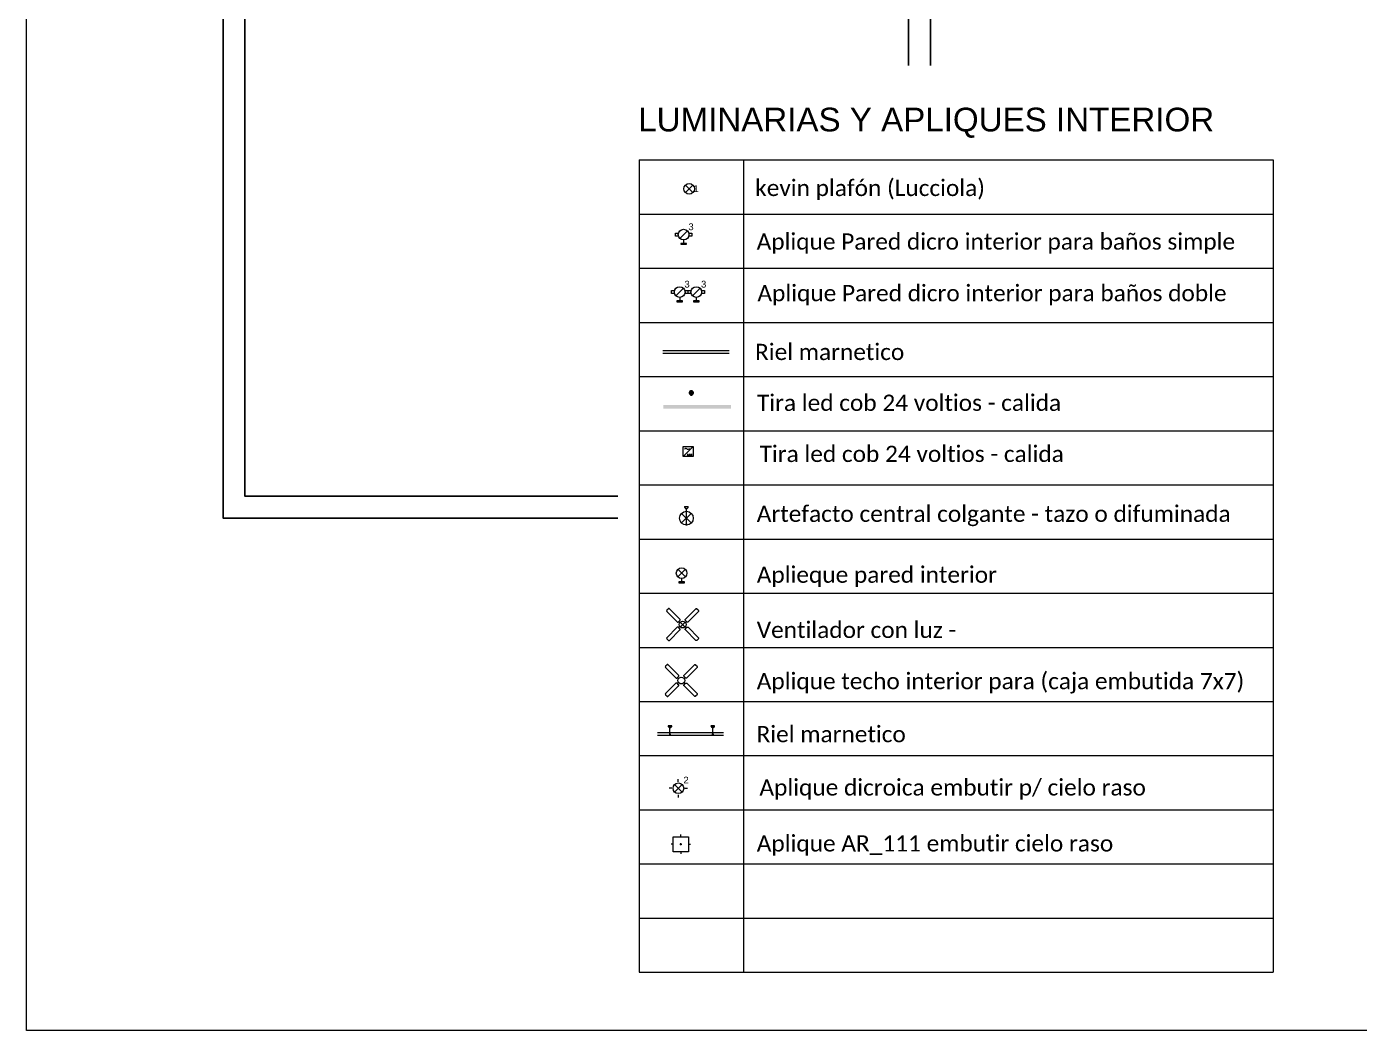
# Model space of a CAD drawing. Header units: millimetres. Extents: x 430 to 1353, y -204 to 152.
# Drawn here: x 686.67 to 700.67, y -70.17 to -59.63 of the extents above; entities that cross this region are included whole.
import ezdxf

# ---------------------------------------------------------------- set-up
doc = ezdxf.new("R2010")
doc.units = ezdxf.units.MM
doc.layers.get('0').update_dxf_attribs({"color": 250})
doc.layers.add('AR - Vista 05', color=252, linetype='Continuous')
doc.layers.add('AR_Vista 1', color=252, linetype='Continuous')
for name, color, linetype, lineweight in [('ND-Apliques', 1, 'Continuous', 15), ('ND-GLOBAL_Notas', 252, 'Continuous', 9), ('ND-texto', 251, 'Continuous', 15)]:
    doc.layers.add(name, color=color, linetype=linetype, lineweight=lineweight)
doc.styles.add('IMPLANTACION', font='arial.ttf', dxfattribs={"height": 0.3})
doc.styles.add('MtXpl_Calibri', font='calibri.ttf')
doc.styles.get("Standard").update_dxf_attribs({"font": 'arial.ttf'})

# ---------------------------------------------------------------- blocks, each defined once
blk = doc.blocks.new('A$C6d3acbdb')
for p, q in [((0.023, 0.199), (0.134, 0.088)), ((0.023, 0.088), (0.134, 0.199)), ((0.037, 0), (0.12, 0)), ((0.078, 0.065), (0.078, 0.012))]:
    blk.add_line(p, q)
blk.add_lwpolyline([(0.037, 0), (0.119, 0), (0.119, 0.012), (0.037, 0.012)], close=True)
blk.add_circle((0.079, 0.143), 0.0786)
blk = doc.blocks.new('Aplique_pared_baño')
for p, q in [((-0.055, 0.088), (0.056, 0.199)), ((0, 0.065), (0, 0.012)), ((-0.041, 0), (0.041, 0))]:
    blk.add_line(p, q)
for points in [[(-0.075, 0.12), (-0.121, 0.12), (-0.121, 0.166), (-0.075, 0.166)], [(0.076, 0.166), (0.122, 0.166), (0.122, 0.12), (0.076, 0.12)]]:
    blk.add_lwpolyline(points)
blk.add_lwpolyline([(-0.041, 0), (0.041, 0), (0.041, 0.012), (-0.041, 0.012)], close=True)
blk.add_circle((0, 0.143), 0.0786)
at = {"insert": (0.07, 0.309), "char_height": 0.1, "attachment_point": 1, "style": 'IMPLANTACION'}
blk.add_mtext_dynamic_manual_height_columns('3', width=0.08963, gutter_width=1.5, heights=[0], dxfattribs=at)
blk = doc.blocks.new('Ventilador')
for p, q in [((-0.056, 0.056), (0.056, -0.056)), ((-0.056, -0.056), (0.056, 0.056))]:
    blk.add_line(p, q)
for points in [[(-0.331, 0.365), (-0.365, 0.331, 0.414214), (-0.365, 0.303), (-0.125, 0.063, 0.414214), (-0.096, 0.063), (-0.063, 0.096, 0.414214), (-0.063, 0.125), (-0.303, 0.365, 0.414214)], [(0.331, 0.365), (0.365, 0.331, -0.414214), (0.365, 0.303), (0.125, 0.063, -0.414214), (0.096, 0.063), (0.063, 0.096, -0.414214), (0.063, 0.125), (0.303, 0.365, -0.414214)], [(-0.365, -0.331), (-0.331, -0.365, 0.414214), (-0.303, -0.365), (-0.063, -0.125, 0.414214), (-0.063, -0.096), (-0.096, -0.063, 0.414214), (-0.125, -0.063), (-0.365, -0.303, 0.414214)], [(0.365, -0.331), (0.331, -0.365, -0.414214), (0.303, -0.365), (0.063, -0.125, -0.414214), (0.063, -0.096), (0.096, -0.063, -0.414214), (0.125, -0.063), (0.365, -0.303, -0.414214)]]:
    blk.add_lwpolyline(points, format="xyb", close=True)
blk.add_circle((0, 0), 0.0786)
blk = doc.blocks.new('Ventilador_sin_luz')
for points in [[(-0.331, 0.365), (-0.365, 0.331, 0.414214), (-0.365, 0.303), (-0.125, 0.063, 0.414214), (-0.096, 0.063), (-0.063, 0.096, 0.414214), (-0.063, 0.125), (-0.303, 0.365, 0.414214)], [(0.331, 0.365), (0.365, 0.331, -0.414214), (0.365, 0.303), (0.125, 0.063, -0.414214), (0.096, 0.063), (0.063, 0.096, -0.414214), (0.063, 0.125), (0.303, 0.365, -0.414214)], [(-0.365, -0.331), (-0.331, -0.365, 0.414214), (-0.303, -0.365), (-0.063, -0.125, 0.414214), (-0.063, -0.096), (-0.096, -0.063, 0.414214), (-0.125, -0.063), (-0.365, -0.303, 0.414214)], [(0.365, -0.331), (0.331, -0.365, -0.414214), (0.303, -0.365), (0.063, -0.125, -0.414214), (0.063, -0.096), (0.096, -0.063, -0.414214), (0.125, -0.063), (0.365, -0.303, -0.414214)]]:
    blk.add_lwpolyline(points, format="xyb", close=True)
blk.add_circle((0, 0), 0.0786)
blk = doc.blocks.new('Aplique_ext_caja 7x7')
for p, q in [((-0.056, 0.056), (0.056, -0.056)), ((-0.056, -0.056), (0.056, 0.056))]:
    blk.add_line(p, q)
blk.add_circle((0, 0), 0.0786)
blk = doc.blocks.new('*U395')
blk.add_blockref('Aplique_ext_caja 7x7', (0, 0))
at = {"insert": (0.063, 0.052), "char_height": 0.1, "attachment_point": 1, "style": 'IMPLANTACION'}
blk.add_mtext_dynamic_manual_height_columns('1', width=0.08011, gutter_width=0.558, heights=[0], dxfattribs=at)
blk = doc.blocks.new('Plafon AR-111')
for p, q in [((0, 0.112), (0, 0.142)), ((0, -0.015), (0, 0.015)), ((0.112, 0), (0.142, 0)), ((-0.112, 0), (-0.142, 0)), ((-0.015, 0), (0.015, 0)), ((0, -0.112), (0, -0.142))]:
    blk.add_line(p, q)
blk.add_lwpolyline([(-0.112, 0.112), (0.112, 0.112), (0.112, -0.112), (-0.112, -0.112)], close=True)
blk = doc.blocks.new('Led_vertical')
h = blk.add_hatch(color=256)
h.dxf.hatch_style = 1
h.paths.add_polyline_path([(-0.008, -0.03), (-0.008, -0.041), (0.008, -0.041), (0.008, -0.03, 7.325709)])
blk.add_lwpolyline([(0.008, -0.03), (0.008, -0.041), (-0.008, -0.041), (-0.008, -0.03)])
blk.add_arc((0, 0), 0.0312, 285.5463, 254.4537)
blk = doc.blocks.new('Tira_led_en planta')
blk.add_blockref('Led_vertical', (498.135, 172.62))
blk = doc.blocks.new('A$C128db5b9')
for p, q in [((0.03, 0.173), (0.173, 0.03)), ((0.03, 0.03), (0.173, 0.173))]:
    blk.add_line(p, q)
blk.add_circle((0.101, 0.101), 0.101)
blk = doc.blocks.new('Aplique_int_Caja 7x7')
for p, q in [((470.35, 170.939), (470.35, 170.979)), ((470.255, 170.844), (470.215, 170.844)), ((470.445, 170.844), (470.485, 170.844)), ((470.35, 170.748), (470.35, 170.709))]:
    blk.add_line(p, q)
at = {"xscale": 0.7777233477786837, "yscale": 0.7777233477786837, "zscale": 0.7777233477786837}
blk.add_blockref('A$C128db5b9', (470.272, 170.765), dxfattribs=at)
blk = doc.blocks.new('Aplique_para _caja_emutida')
blk.add_blockref('Aplique_int_Caja 7x7', (28.776, -2.279))
at = {"insert": (499.201, 168.736), "char_height": 0.1, "attachment_point": 1, "style": 'IMPLANTACION'}
blk.add_mtext_dynamic_manual_height_columns('2', width=0.27548, gutter_width=1.5, heights=[0], dxfattribs=at)
blk = doc.blocks.new('Artefacto_colgante')
h = blk.add_hatch(color=256)
h.dxf.hatch_style = 1
h.paths.add_polyline_path([(-0.028, 0.17, 1), (0.028, 0.17)])
h.paths.add_polyline_path([(0.014, -0.087), (-0.014, -0.087), (0, -0.101)])
for p, q in [((-0.071, 0.071), (0.071, -0.071)), ((-0.071, -0.071), (0.071, 0.071)), ((-0.028, 0.17), (0.028, 0.17)), ((0, -0.087), (0, 0.142)), ((0, -0.101), (-0.014, -0.087)), ((-0.014, -0.087), (0.014, -0.087)), ((0, -0.101), (0.014, -0.087))]:
    blk.add_line(p, q)
blk.add_circle((0, 0), 0.101)
blk.add_arc((0, 0.17), 0.0277, 180, 0)
blk = doc.blocks.new('Tensor_colgante')
at = {"layer": 'ND-Apliques'}
h = blk.add_hatch(color=256, dxfattribs=at)
h.dxf.hatch_style = 1
h.paths.add_polyline_path([(0.028, 0.139), (-0.028, 0.139, 1)])
h.paths.add_polyline_path([(0, 0), (0.014, 0.014), (-0.014, 0.014)])
for p, q in [((0.028, 0.139), (-0.028, 0.139)), ((0, 0), (-0.014, 0.014)), ((0.014, 0.014), (-0.014, 0.014)), ((0, 0.014), (0, 0.111)), ((0, 0), (0.014, 0.014))]:
    blk.add_line(p, q, dxfattribs=at)
blk.add_arc((0, 0.139), 0.0277, 180, 0, dxfattribs=at)
blk = doc.blocks.new('Fuente')
blk.add_wipeout([(0, 0.201), (0.201, 0.201), (0.201, 0), (0, 0)])
at = {"lineweight": 9}
for p, q in [((0, 0), (0.201, 0.201)), ((0.076, 0.049), (0.099, 0.049)), ((0.076, 0.035), (0.179, 0.035)), ((0.116, 0.049), (0.139, 0.049)), ((0.155, 0.049), (0.179, 0.049))]:
    blk.add_line(p, q, dxfattribs=at)
blk.add_lwpolyline([(0, 0.201), (0.201, 0.201), (0.201, 0), (0, 0)], close=True, dxfattribs=at)
blk.add_lwpolyline([(0.123, 0.161, -0.62928), (0.073, 0.153, 0.691702), (0.023, 0.144)], format="xyb", dxfattribs=at)
blk = doc.blocks.new('planta alta')
at = {"layer": 'AR_Vista 1'}
for points in [[(7.43, 7.2), (7.43, 0), (0, 0), (0, 7.2)], [(7.2, 7.2), (7.2, 0.23), (0.23, 0.23), (0.23, 7.2)]]:
    blk.add_lwpolyline(points, dxfattribs=at)

msp = doc.modelspace()

# ---------------------------------------------------------------- block references
at = {"layer": 'AR - Vista 05'}
msp.add_blockref('planta alta', (688.737, -64.788), dxfattribs=at)

# ---------------------------------------------------------------- next in the draw order: wipeouts: each hides what was drawn before it
msp.add_wipeout([(692.842, -60.045), (700.006, -60.02), (699.955, -69.95), (692.856, -69.976), (692.908, -60.38)]).dxf.layer = 'ND-texto'

# ---------------------------------------------------------------- next in the draw order: hatches: boundary and pattern name
at = {"layer": 'ND-Apliques'}
h = msp.add_hatch(color=256, dxfattribs=at)
h.dxf.hatch_style = 1
h.paths.add_polyline_path([(694.071, -63.601), (693.36, -63.601), (693.36, -63.637), (694.071, -63.637)])

# ---------------------------------------------------------------- next in the draw order: linework, layer by layer
for p, q in [((693.355, -63.026), (694.051, -63.026)), ((693.355, -63.054), (694.051, -63.054)), ((693.299, -67.041), (693.994, -67.041)), ((693.299, -67.07), (693.994, -67.07))]:
    msp.add_line(p, q, dxfattribs=at)
at = {"layer": 'ND-GLOBAL_Notas'}
msp.add_lwpolyline([(686.675, -28.855), (714.339, -28.855), (714.339, -70.17), (686.675, -70.17)], close=True, dxfattribs=at)
at = {"layer": 'ND-texto'}
for p, q in [((693.106, -61.024), (699.764, -61.024)), ((693.106, -61.024), (693.106, -69.56)), ((694.204, -61.024), (694.204, -69.56)), ((699.764, -61.024), (699.764, -69.56)), ((693.106, -61.594), (699.764, -61.594)), ((693.106, -62.163), (699.764, -62.163)), ((693.106, -62.732), (699.764, -62.732)), ((693.106, -63.301), (699.764, -63.301)), ((693.106, -63.87), (699.764, -63.87)), ((693.106, -64.439), (699.764, -64.439)), ((693.106, -65.008), (699.764, -65.008)), ((693.106, -65.577), (699.764, -65.577)), ((693.106, -66.146), (699.764, -66.146)), ((693.106, -66.715), (699.764, -66.715)), ((693.106, -67.284), (699.764, -67.284)), ((693.106, -67.853), (699.764, -67.853)), ((693.106, -68.422), (699.764, -68.422)), ((693.106, -68.991), (699.764, -68.991)), ((693.106, -69.56), (699.764, -69.56))]:
    msp.add_line(p, q, dxfattribs=at)

# ---------------------------------------------------------------- next in the draw order: block references
at = {"xscale": 0.7113301194716061, "yscale": 0.7113301194716061, "zscale": 0.7113301194716061}
for p in [(693.431, -67.07), (693.88, -67.07)]:
    msp.add_blockref('Tensor_colgante', p, dxfattribs=at)
at = {"layer": 'ND-Apliques'}
for name, p, xscale, yscale, zscale in [('*U395', (693.632, -61.329), 0.7113301194716061, 0.7113301194716061, 0.7113301194716061), ('Aplique_pared_baño', (693.574, -61.912), 0.7113301194716061, 0.7113301194716061, 0.7113301194716061), ('Aplique_pared_baño', (693.533, -62.515), 0.7113301194716061, 0.7113301194716061, 0.7113301194716061), ('Aplique_pared_baño', (693.707, -62.515), 0.7113301194716061, 0.7113301194716061, 0.7113301194716061), ('Tira_led_en planta', (339.316, -186.262), 0.7113301194716061, 0.7113301194716061, 0.7113301194716061), ('Artefacto_colgante', (693.603, -64.789), 0.7113301194716061, 0.7113301194716061, 0.7113301194716061), ('A$C6d3acbdb', (693.497, -65.468), 0.7113301194716061, 0.7113301194716061, 0.7113301194716061), ('Ventilador', (693.564, -65.907), 0.4539228572599226, 0.4539228572599226, 0.4539228572599226), ('Ventilador_sin_luz', (693.55, -66.495), 0.4539228572599226, 0.4539228572599226, 0.4539228572599226), ('Aplique_para _caja_emutida', (338.475, -187.532), 0.7113301194716061, 0.7113301194716061, 0.7113301194716061), ('Plafon AR-111', (693.545, -68.215), 0.7113301194716061, 0.7113301194716061, 0.7113301194716061)]:
    msp.add_blockref(name, p, dxfattribs=dict(at, xscale=xscale, yscale=yscale, zscale=zscale))

# ---------------------------------------------------------------- next in the draw order: texts
at = {"layer": 'ND-texto', "style": 'MtXpl_Calibri'}
for s, p in [('kevin plafón (Lucciola)', (694.326, -61.405)), ('Aplique Pared dicro interior para baños simple', (694.341, -61.968)), ('Aplique Pared dicro interior para baños doble', (694.349, -62.51)), ('Riel marnetico', (694.324, -63.128)), ('Tira led cob 24 voltios - calida', (694.344, -63.662)), ('Tira led cob 24 voltios - calida', (694.372, -64.199)), ('Artefacto central colgante - tazo o difuminada', (694.342, -64.828)), ('Aplieque pared interior', (694.342, -65.468)), ('Ventilador con luz -', (694.342, -66.048)), ('Aplique techo interior para (caja embutida 7x7)', (694.342, -66.586)), ('Riel marnetico', (694.34, -67.143)), ('Aplique dicroica embutir p/ cielo raso', (694.37, -67.703)), ('Aplique AR_111 embutir cielo raso ', (694.342, -68.291))]:
    msp.add_text(s, height=0.17072, rotation=0.0046, dxfattribs=at).set_placement(p)
at = {"layer": 'ND-texto', "insert": (693.097, -60.794), "char_height": 0.24897, "attachment_point": 7}
msp.add_mtext_dynamic_manual_height_columns('LUMINARIAS Y APLIQUES INTERIOR', width=7.66648, gutter_width=8.892, heights=[1.24], dxfattribs=at)

# ---------------------------------------------------------------- next in the draw order: block references
at = {"layer": 'ND-Apliques', "xscale": 0.5159982700818528, "yscale": 0.5159982700818528, "zscale": 0.5159982700818528}
msp.add_blockref('Fuente', (693.571, -64.141), dxfattribs=at)

doc.saveas('drawing.dxf')
